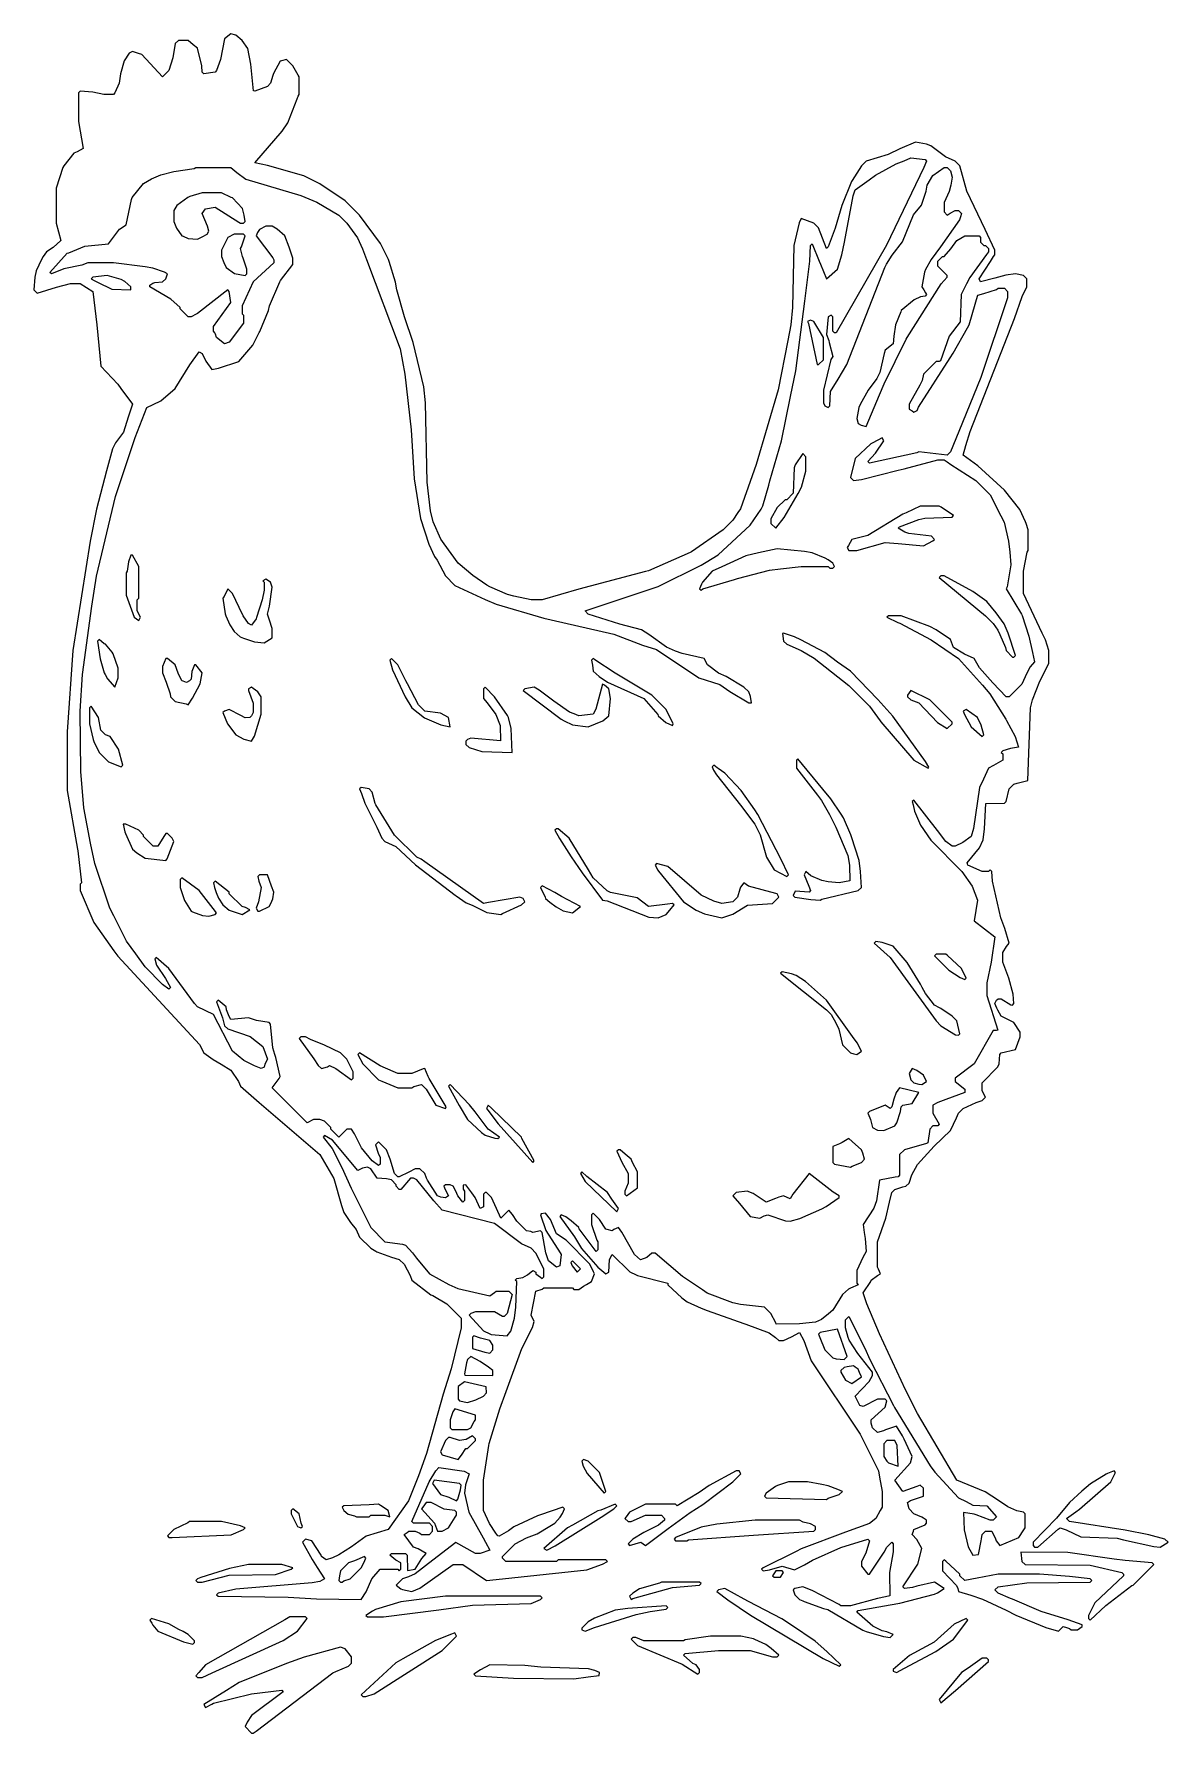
# Model space of a CAD drawing. Extents: x 28 to 742, y 56 to 1125.
import ezdxf

# ---------------------------------------------------------------- set-up
doc = ezdxf.new("R2010")
doc.units = 0
doc.layers.get('0').update_dxf_attribs({"linetype": 'CONTINUOUS'})

msp = doc.modelspace()

# ---------------------------------------------------------------- linework, layer by layer
at = {"color": 7, "linetype": 'CONTINUOUS'}
for points in [[(567, 116), (569, 118), (564.911765, 119.647059), (562.088235, 120.352941), (556.204918, 123.245902), (546, 132), (547, 133), (567.067568, 136.594595), (573.076923, 137.615385), (594.9, 143.3), (596.9, 144.2), (601, 147), (595, 151), (583.911765, 148.352941), (581.088235, 147.647059), (576, 147), (575, 148), (584.482759, 162.206897), (587, 172), (583.76, 177.82), (581, 181), (581.8, 183.1), (582, 184), (589, 187), (590, 188), (590, 190), (588.1, 191.2), (586.9, 191.8), (582, 194), (579, 197), (578, 201), (579.9, 202.2), (588, 205), (588, 210), (586, 212), (583.9, 211.2), (575, 208), (570, 215), (579.8, 226.1), (581, 230), (575.8, 240.9), (574.8, 242.9), (571, 249), (564.1, 246.8), (562.9, 246.2), (559, 245), (556, 248), (555, 251), (555, 253), (564, 261), (565, 265), (564, 266), (559, 266), (550, 261.5), (548, 262), (545, 268), (553.751381, 277.223757), (556, 281), (556, 283), (546.769231, 294.846154), (541.3, 303.1), (540.7, 304.9), (539, 311), (539, 316), (541, 318), (551.2, 298.1), (554.3, 291.1), (569.2, 262.1), (569.8, 260.9), (592.24, 224.18), (595.247788, 220.216814), (610, 204), (614.846154, 201.769231), (619.044554, 199.445545), (628, 199), (634, 192), (632, 190), (630, 190), (621.1, 193.2), (619.911765, 193.647059), (613.25, 194.75), (613.594595, 183.932432), (616.2, 173.1), (619, 168), (622.75, 168.25), (624.405405, 176.932432), (624.647059, 178.088235), (625, 181), (627, 183), (631, 183), (633.3, 178.1), (633.8, 176.9), (636, 174), (640.1, 175.7), (648, 179), (651.2, 183.9), (652, 185), (652, 194), (651, 195), (646.9, 195.7), (641.153846, 198.230769), (635.18, 202.24), (626.9, 207.7), (609, 215), (584.2, 257.1), (576.8, 271.9), (560.3, 307.1), (552.3, 326.1), (550, 333), (554.8, 340.1), (555, 341), (559.1, 343.8), (561, 345), (559.7, 347.9), (559, 349), (559, 365), (564.3, 379.9), (566.615385, 390.076923), (568, 396), (570, 398), (575.1, 399.7), (577, 400), (579, 402), (580.8, 407.1), (584.249057, 413.771698), (594.750943, 425.228302), (605, 435), (608.8, 443.1), (610, 446), (613, 449), (621.1, 452.8), (625, 454), (627, 456), (625, 460), (625, 465), (634.751131, 475.226244), (635.58, 477.06), (636, 483), (637, 484), (646, 486), (649, 494), (649, 497), (645, 503), (637, 507), (634.8, 510.9), (634.2, 512.1), (633, 515), (634, 517), (635, 518), (637, 518), (643.1, 514.2), (644, 514), (645, 515), (644.58, 520.94), (641.7, 530.9), (638, 541), (638, 547), (640.230769, 550.846154), (642, 553), (639.3, 562.1), (636.7, 568.9), (631.42, 592.06), (631, 598), (630, 599), (629, 598), (625, 598), (616, 602), (615.8, 602.9), (615.553846, 603.569231), (623.2, 612.9), (625.569231, 618.053846), (626.430769, 624.946154), (627.25, 640.75), (639, 641), (640, 642), (642, 650), (645, 653), (647.1, 653.7), (653.75, 655.25), (655.445545, 700.955446), (656.7, 706.1), (661.2, 717.9), (667, 729), (667, 737), (664.8, 743.9), (662.8, 747.9), (651, 773), (651, 787), (653.405405, 798.932432), (654, 800), (654, 813), (652.647059, 816.911765), (652.3, 818.1), (648.76, 825.82), (639, 838), (622.18, 853.24), (613, 860), (614.7, 866.1), (617.352941, 874.911765), (645.3, 945.9), (650.2, 959.9), (653, 966), (653, 971), (651, 973), (646, 974), (639.911765, 973.352941), (632.911765, 971.352941), (624, 969), (623, 971), (630.230769, 981.846154), (632.2, 984.9), (633, 986), (633, 989), (626.8, 1001.9), (615.352941, 1026.088235), (611, 1042), (608, 1045), (601.9, 1047.8), (592.64, 1054.52), (589.911765, 1055.647059), (583, 1057), (573.1, 1052.7), (565.9, 1049.2), (552, 1045), (549, 1042), (543.2, 1032.9), (542.8, 1032.1), (536.647059, 1017.088235), (532.352941, 1002.911765), (528, 991), (527, 990), (522, 1003), (519, 1006), (511, 1009), (509.7, 1006.1), (506.487196, 991.98782), (505.512804, 953.01218), (504.54918, 942.040984), (502.615385, 932.076923), (496.615385, 901.076923), (482.7, 854.1), (480.2, 846.9), (472.769231, 826.153846), (471.230769, 823.846154), (468, 819), (462, 813), (441.9, 799.2), (441.1, 798.8), (414.9, 787.3), (413.1, 786.7), (371.088235, 775.647059), (348, 769), (341, 769), (330.1, 771.3), (326.088235, 772.352941), (315.1, 777.2), (313.1, 778.2), (304.204918, 784.245902), (295, 792), (286.230769, 804.153846), (284.230769, 807.153846), (279.352941, 818.088235), (277.647059, 824.911765), (275.490008, 843.009608), (274.509992, 892.990392), (273.554455, 902.955446), (266.7, 930.9), (261.3, 947.1), (256.405405, 964.067568), (255.594595, 968.932432), (251.7, 981.9), (251.3, 983.1), (246.2, 993.1), (233, 1011), (224, 1020), (207.9, 1030.8), (197.9, 1035.8), (175.088235, 1042.352941), (167, 1044), (184.230769, 1063.846154), (187.769231, 1069.153846), (193.7, 1084.1), (194.3, 1085.9), (195, 1087), (195, 1098), (194.3, 1099.1), (191, 1105), (187, 1109), (183.9, 1108.2), (183, 1108), (178.8, 1100.1), (178.3, 1098.9), (177, 1094), (175, 1092), (167, 1089), (166.25, 1089.25), (164.554455, 1105.955446), (162.756098, 1115.804878), (159, 1121), (155.1, 1124.2), (152, 1125), (148, 1122), (145.352941, 1108.911765), (143, 1102), (142, 1101), (135, 1100), (134, 1101), (133.615385, 1104.923077), (131, 1116), (128.18, 1118.24), (125, 1121), (119, 1121), (117, 1119), (115.352941, 1109.911765), (113, 1102), (109, 1098), (96, 1112), (93.9, 1112.8), (90, 1114), (88, 1113), (84.8, 1108.1), (82.42, 1099.94), (81.58, 1094.06), (79, 1088), (78, 1087), (72, 1087), (65.06, 1088.42), (57, 1089), (56, 1088), (56, 1070), (59, 1053), (55.1, 1050.8), (53, 1050), (46.8, 1042.1), (46.2, 1040.9), (42, 1028), (42, 1006), (45, 995), (40.18, 990.76), (36, 988), (33.8, 985.1), (32.8, 983.1), (29.384615, 975.923077), (28.615385, 972.076923), (28, 964), (30, 962), (42.1, 965.7), (51, 968), (57, 968), (65, 963), (67.569231, 941.946154), (70, 916), (80.750943, 904.771698), (82.769231, 901.846154), (90, 892), (87.3, 883.9), (84.307692, 874.461538), (79.247059, 867.788235), (77.352941, 863.911765), (73.647059, 850.088235), (67.405405, 825.932432), (63.405405, 805.932432), (52.569231, 737.053846), (49, 686), (49, 649), (55.384615, 612.076923), (55.54918, 610.959016), (58, 591), (57, 590), (57, 586), (65.8, 565.9), (78.24, 548.18), (80.76, 544.82), (132.230769, 489.153846), (135, 484), (140.846154, 479.769231), (145.9, 476.8), (152, 473), (156.769231, 465.846154), (158, 463), (169.788235, 452.752941), (208, 420), (216.8, 404.9), (221.594595, 387.932432), (223, 383.5), (227.243902, 377.195122), (230.756098, 372.804878), (233, 368), (240, 361), (243.153846, 359.230769), (243.9, 358.8), (253.088235, 355.352941), (258, 354), (261, 351), (264.769231, 343.846154), (266, 341), (277.9, 331.8), (279.1, 331.2), (288, 326), (297, 317), (297, 311), (290.647059, 285.088235), (285.7, 269.1), (275.2, 231.9), (270.2, 217.9), (263.769231, 202.153846), (251, 184), (237.153846, 179.769231), (227.82, 173.24), (219.9, 168.2), (215.9, 166.3), (212, 165), (209, 167), (208.769231, 167.846154), (203, 177), (199, 178), (197, 176), (203.230769, 165.153846), (206.24, 160.18), (211, 153), (207.932432, 151.405405), (203.067568, 150.594595), (155.06, 146.58), (144, 144), (143, 143), (144, 142), (187.989141, 141.511352), (205.973846, 140.529231), (234, 140), (237.2, 144.9), (240.8, 153.1), (246, 159), (257, 159), (258, 158), (259, 159), (259, 163), (255.9, 164.8), (252, 168), (253, 169), (262, 169), (263, 168), (263.25, 158.25), (268, 159), (272.24, 165.82), (275, 169), (269.9, 171.8), (267, 173), (261, 181), (262.9, 182.2), (264, 183), (268, 183), (270.9, 181.7), (272, 181), (277, 181), (279, 183), (279, 186), (277, 188), (267, 188), (266, 189), (276.8, 214.1), (281, 221), (283, 223), (298.9, 220.8), (302, 219), (299.647059, 212.088235), (299, 207), (301.7, 194.9), (310.8, 178.9), (312.2, 176.1), (315, 171), (309, 169), (306, 169), (293.660377, 175.811321), (279.204918, 164.754098), (267.9, 156.2), (263.9, 154.3), (260, 153), (256, 149), (258.9, 146.8), (260.088235, 146.352941), (266, 145), (270.846154, 147.230769), (292, 162), (298, 162), (313, 152), (319.076923, 152.615385), (376.088235, 158.647059), (385.9, 162.2), (389, 164), (388, 165), (358, 165), (357, 164), (325, 164), (323, 166), (323, 167), (331, 175), (338.1, 178.8), (344.9, 181.3), (352.846154, 186.230769), (356, 188), (359.230769, 191.846154), (360.769231, 194.153846), (362, 197), (361, 198), (346.9, 193.3), (345.1, 192.7), (330.18, 185.76), (326.82, 183.24), (320.9, 179.8), (320, 180), (318.769231, 181.846154), (314.8, 187.9), (311, 196), (311, 215), (314.405405, 236.932432), (314.615385, 238.076923), (321.3, 259.9), (325.3, 270.9), (335.2, 297.9), (341.8, 311.1), (343, 315), (341, 319), (344, 334), (347.9, 335.2), (349, 336), (367, 336), (368, 335), (371, 335), (373.9, 337.2), (375.9, 338.2), (379, 340), (381, 345), (380.2, 346.1), (378, 351), (363, 366), (357, 370), (353.2, 379.1), (350, 383), (347.25, 382.75), (347, 382), (350.2, 372.1), (359.3, 358.1), (360, 357), (359, 350), (357, 349), (352, 353), (350.352941, 358.088235), (348, 371), (347, 372), (342, 371), (340.911765, 371.647059), (338, 372), (332, 378), (329.24, 382.18), (327, 385), (322, 380), (319.2, 386.1), (316, 393), (313, 396), (312, 396), (311, 395), (311, 387), (309, 386), (305.769231, 392.846154), (303.76, 395.82), (300, 401), (298.25, 400.75), (298.3, 398.1), (299, 397), (299, 391), (298, 390), (294.8, 393.9), (293.7, 396.9), (292, 400), (290, 401), (287, 401), (286, 400), (286.8, 397.9), (289, 394), (287.1, 392.8), (284.1, 393.2), (282, 394), (275.8, 403.9), (275.2, 405.1), (274, 408), (271, 411), (268, 411), (264.1, 408.8), (258, 406), (257, 406), (255, 408), (252.2, 417.1), (250, 423), (245, 428), (243, 426), (244.7, 420.9), (246, 418), (246, 414), (245, 413), (241, 416), (234.247788, 424.216814), (230.2, 432.1), (229.8, 432.9), (228, 436), (225, 436), (220, 431), (215, 436), (215, 437), (211, 441), (208, 442), (204, 442), (200, 440), (178, 462), (182.3, 467.9), (183, 469), (180.3, 481.1), (179.7, 482.9), (178.439024, 487.04878), (177, 502), (176, 503), (168.076923, 504.384615), (163, 506), (152, 505), (150.8, 506.9), (149.3, 511.1), (149, 513), (144, 517), (143, 516), (146.7, 505.9), (148, 501), (150, 499), (164.1, 494.2), (172, 488), (175, 480), (173.3, 476.9), (173, 475), (171, 474), (166.9, 475.7), (160.18, 479.24), (153, 485), (141, 508), (131, 513), (129, 515), (113, 537), (105, 544), (104, 543), (105.2, 539.1), (110.76, 530.82), (114, 525), (113, 524), (109, 527), (98, 538), (92.24, 546.18), (86.24, 554.18), (78.2, 570.1), (75.8, 574.9), (66.352941, 603.088235), (63.615385, 615.923077), (59.45082, 638.040984), (57.541176, 660.964706), (57, 699), (58.477358, 721.979245), (64.42, 764.94), (67.384615, 783.923077), (79.352941, 833.911765), (91.7, 871.1), (99, 890), (103.1, 891.8), (107.804878, 894.243902), (117, 902), (126.24, 916.82), (132, 925), (134, 924), (136.230769, 919.153846), (140, 914), (144.088235, 914.647059), (157, 919), (165.754098, 929.204918), (169.8, 937.1), (170.2, 937.9), (175.647059, 951.088235), (176.352941, 953.911765), (182.8, 969.1), (183.24, 969.82), (191, 980), (191, 984), (188.647059, 990.911765), (186, 998), (181.1, 1002.2), (178, 1004), (174, 1004), (170, 1002), (168.8, 1000.1), (168, 998), (178.3, 984.1), (179, 983), (179, 981), (166, 969), (159, 954), (159, 949), (160, 948), (160, 943), (151, 931), (148, 930), (143, 934), (142.2, 936.1), (141.8, 936.9), (141, 938), (141, 941), (152, 956), (151, 963), (150, 964), (130.9, 949.2), (130.1, 948.8), (127, 947), (125, 947), (120, 952), (120, 953), (114.153846, 958.230769), (101, 966), (101, 967), (102.9, 968.2), (104.067568, 968.594595), (109, 969), (111, 971), (112, 974), (110.1, 975.2), (102.932432, 977.594595), (98.067568, 978.405405), (78, 981), (62, 981), (58.088235, 979.647059), (46.9, 977.2), (39, 974), (38, 975), (49, 987), (49.9, 987.2), (60.06, 991.58), (75, 993), (81.9, 1002.2), (86, 1005), (89.352941, 1020.911765), (89.8, 1022.1), (97, 1031), (102.1, 1033.8), (107.9, 1036.3), (116.053846, 1038.569231), (128.932432, 1040.405405), (130, 1041), (152, 1041), (155.795082, 1037.754098), (161.421348, 1033.674157), (196.1, 1023.3), (206.1, 1019.2), (220, 1011), (225, 1006), (231.76, 996.82), (234.8, 989.9), (237.3, 983.1), (258.647059, 926.911765), (261.42, 911.06), (265.455172, 876.037931), (267.464602, 845.030973), (271.405405, 820.067568), (276.7, 803.9), (280.230769, 796.153846), (281.769231, 793.846154), (287, 784), (293, 778), (312.1, 769.2), (319.1, 766.3), (349.088235, 757.352941), (360.923077, 754.615385), (393.1, 747.3), (411.088235, 740.352941), (419.846154, 737.769231), (446.5, 720), (459.846154, 715.769231), (466.18, 711.24), (478.1, 704.2), (479.75, 704.25), (479.2, 708.1), (478, 711), (475, 714), (463.9, 720.7), (458.9, 722.8), (452, 728), (450, 732), (436.1, 735.2), (431.9, 736.7), (426.153846, 739.230769), (415.195122, 747.243902), (410.587629, 750.072165), (396.911765, 753.647059), (377, 760), (375, 762), (420.9, 777.3), (448.153846, 790.769231), (451.153846, 792.769231), (458.776243, 797.248619), (479, 816), (485.8, 826.1), (486.8, 828.1), (490.647059, 841.088235), (491.352941, 843.911765), (498.594595, 869.067568), (504.384615, 896.923077), (507.569231, 913.053846), (513.42, 956.94), (516.54918, 982.040984), (517, 992), (518, 993), (522.3, 982.1), (523.2, 980.1), (527, 971), (534, 977), (536.647059, 986.088235), (538.384615, 993.923077), (543.7, 1023.1), (545, 1027), (553.82, 1033.24), (557.846154, 1036.230769), (570.9, 1043.3), (575.9, 1045.2), (580, 1047), (589, 1046), (590, 1045), (588.2, 1040.9), (564.8, 992.1), (533, 937), (532, 937), (531, 938), (531, 947), (530, 948), (528, 947), (527, 936), (528.352941, 932.088235), (528.647059, 930.911765), (531, 922), (529.8, 920.1), (525, 901), (525, 893), (526, 891), (528, 890), (529, 891), (529.445545, 899.955446), (534.230769, 907.846154), (539.8, 917.1), (563.8, 978.1), (564.8, 980.1), (568.243902, 985.804878), (574.76, 994.18), (581.769231, 1011.153846), (586.754098, 1017.204918), (589.615385, 1026.076923), (590.384615, 1029.923077), (594, 1036), (601, 1041), (603, 1041), (605, 1039), (606, 1035), (605.352941, 1029.911765), (604.3, 1025.9), (601, 1019), (601, 1013), (603, 1011), (604.9, 1012.2), (608, 1014), (610, 1014), (612, 1012), (611.3, 1009.9), (610.7, 1008.1), (598.76, 991.18), (592.769231, 983.153846), (589.3, 976.9), (588.7, 975.1), (587, 966), (588.2, 964.1), (589.2, 962.1), (590, 961), (589, 960), (586.088235, 959.647059), (582.195122, 957.756098), (574, 951), (573.8, 950.1), (570.42, 941.94), (569.405405, 934.932432), (569, 930), (564, 926), (563.2, 923.9), (560.594595, 912.067568), (558.76, 908.18), (553.24, 900.82), (548.2, 891.9), (547.352941, 889.911765), (546, 883), (547, 880), (548.9, 878.8), (552, 878), (560.3, 897.9), (563.3, 904.9), (577.2, 932.9), (577.8, 934.1), (599.243902, 967.804878), (603, 972), (603, 973), (597, 979), (597, 982), (600, 985), (601, 985), (605.243902, 989.804878), (609, 995), (614, 998), (623, 998), (624, 997), (624, 994), (626, 992), (627, 992), (629, 990), (629, 988), (627.76, 986.18), (617.243902, 971.804878), (615.2, 967.9), (611.8, 961.1), (611.2, 943.9), (604.243902, 934.804878), (598.75, 919.25), (598, 919), (596, 919), (588, 911), (587.2, 906.9), (585.8, 904.1), (579, 892), (579, 889), (580.9, 887.8), (582, 887), (584, 888), (584.8, 890.1), (604.769231, 921.153846), (606.769231, 924.153846), (615.8, 940.1), (616.8, 942.1), (620.647059, 955.088235), (621.352941, 957.911765), (622.25, 960.75), (626.088235, 961.647059), (633.9, 964.2), (635, 965), (639, 965), (641, 963), (641, 959), (624.2, 908.9), (610.3, 874.9), (605, 862), (603, 860), (585, 862), (583.923077, 861.384615), (554, 855), (553, 856), (557.754098, 861.204918), (563, 869), (562, 871), (556.1, 867.8), (554.9, 867.2), (545, 858), (542, 846), (544, 844), (549.088235, 844.647059), (572.076923, 850.615385), (575.923077, 851.384615), (597, 857), (601, 857), (602.846154, 855.769231), (605.153846, 854.230769), (621, 844), (630, 835), (636.8, 821.9), (638.8, 817.9), (641.569231, 805.946154), (642.430769, 799.053846), (643, 791), (640.615385, 777.076923), (640, 776), (649.8, 759.9), (650.2, 759.1), (654.352941, 746.088235), (656.647059, 735.911765), (658, 730), (655.24, 726.82), (653.2, 722.9), (650, 716), (642, 708), (640, 708), (631.751381, 716.776243), (623.248619, 726.223757), (620, 732), (613.9, 734.8), (607, 739), (605, 744), (596.1, 750.2), (592.1, 752.2), (574, 759), (566, 759), (565, 758), (571.9, 754.8), (573.1, 754.2), (592.846154, 743.769231), (610, 732), (625.245902, 715.204918), (629.754098, 709.795082), (639.8, 693.9), (640.230769, 693.153846), (645.7, 682.9), (647.75, 676.25), (644.088235, 675.647059), (642.911765, 675.352941), (638, 674), (637, 673), (638, 672), (638, 668), (632.1, 664.8), (629, 663), (625.8, 656.1), (623.384615, 650.923077), (619.58, 625.06), (618, 620), (612.804878, 616.243902), (608, 614), (606, 614), (602, 617), (596.756098, 623.804878), (582, 643), (581, 642), (581.615385, 639.923077), (582.384615, 636.076923), (586.2, 627.1), (592.76, 617.82), (612.230769, 598.153846), (618.769231, 588.846154), (622, 580), (620, 567), (633, 557), (630.594595, 541.067568), (628, 528), (628, 520), (634.75, 498.25), (634, 498), (632, 498), (620, 477), (608, 468), (608, 466), (614, 461), (614, 459), (602.1, 454.7), (597.1, 452.8), (594, 451), (594, 446), (598, 439), (597, 438), (594, 438), (592, 436), (590.75, 427.25), (590, 427), (576, 423), (573, 420), (573, 407), (572, 406), (570.1, 405.7), (560.25, 403.75), (558.352941, 390.911765), (556.769231, 386.153846), (550, 376), (550.615385, 370.923077), (551.384615, 367.076923), (552, 359), (550.8, 357.1), (549.8, 355.1), (546, 347), (546, 339), (547, 338), (542.1, 335.8), (540.9, 335.2), (537, 332), (531, 322), (528.195122, 319.756098), (523.804878, 316.243902), (519.959016, 314.45082), (510.040984, 313.54918), (495.25, 313.25), (495, 314), (492, 320), (488, 324), (472.923077, 325.615385), (467.9, 326.7), (451.9, 332.8), (448.846154, 334.769231), (436.211765, 343.247059), (419, 358), (417, 358), (413.82, 355.24), (409.9, 353.8), (406, 357), (398.2, 371.1), (396, 374), (393.1, 372.7), (392, 372), (388.9, 372.8), (388, 373), (384, 379), (380, 383), (379, 382), (379, 376), (382.3, 366.1), (383, 365), (383, 360), (382, 359), (371.230769, 373.153846), (371, 374), (366.18, 378.24), (362.82, 380.76), (360, 382), (359, 381), (368.230769, 368.153846), (372.769231, 360.846154), (383, 349), (388, 345), (390, 346), (390.439024, 353.95122), (392, 357), (403.228302, 346.249057), (407.1, 344.2), (407.9, 343.8), (427, 339), (427, 338), (435.82, 329.76), (439.18, 327.24), (448.1, 323.3), (451.9, 321.8), (474.911765, 313.647059), (476.1, 313.3), (490.82, 307.76), (494.846154, 304.769231), (497, 303), (500, 303), (504.9, 305.3), (510, 308), (512.7, 302.9), (517.230769, 290.153846), (548.2, 244.1), (559.615385, 220.923077), (560.384615, 217.076923), (562, 208), (562, 198), (560.8, 196.1), (558, 191), (554.1, 187.8), (538.9, 182.3), (511.1, 171.8), (507.9, 170.2), (487, 160), (486, 159), (487, 158), (491.1, 158.7), (499, 161), (506.911765, 158.647059), (513.1, 161.8), (518.153846, 164.769231), (536.1, 172.7), (553, 178), (554, 177), (551.8, 169.1), (549, 164), (549, 161), (553, 156), (554, 156), (563.230769, 169.846154), (565, 173), (568, 176), (569, 175), (569, 170), (566.647059, 157.088235), (566.75, 142.25), (564.1, 141.7), (559.076923, 140.615385), (542, 136), (536, 136), (534.9, 136.8), (517.9, 145.7), (512, 148), (507, 147), (506, 146), (507, 143), (510, 140), (512.1, 139.2), (512.9, 138.8), (525.088235, 134.352941), (527.911765, 133.647059), (549.9, 120.8), (551.9, 119.8), (562.911765, 116.647059), (567, 116)], [(131, 996), (133.9, 997.3), (137, 999), (138, 1001), (137.2, 1004.1), (134, 1012), (136, 1015), (142, 1016), (156.9, 1006.7), (158, 1006), (160, 1006), (161, 1007), (160.352941, 1011.088235), (159.2, 1015.1), (153, 1022), (152.1, 1022.2), (146, 1025), (134, 1025), (126.1, 1022.7), (124.9, 1022.2), (118, 1017), (116, 1014), (116, 1007), (117.8, 1002.9), (121, 998), (121.9, 997.8), (125.06, 996.42), (131, 996)], [(161, 973), (162, 974), (162, 977), (159.7, 983.9), (159.3, 985.1), (158, 990), (158.7, 991.1), (161, 998), (160, 999), (154, 999), (150, 997), (146, 989), (146, 985), (147.517241, 981.206897), (149, 978), (154.2, 974.4), (161, 973)], [(89, 964), (89, 966), (85.153846, 969.230769), (82.8, 970.6), (74, 973), (65, 972), (64, 971), (65.9, 969.8), (67.9, 968.8), (77.037931, 964.455172), (89, 964)], [(522, 917), (525, 920), (525, 934), (519, 944), (517, 945), (515, 944), (515.647059, 942.911765), (521, 917), (522, 917)], [(495, 814), (500.230769, 820.846154), (509.2, 835.9), (511.2, 839.9), (514, 850), (514, 859), (512, 861), (507.3, 853.9), (506.7, 852.1), (506, 836), (502, 832), (501, 832), (496, 827), (492, 820), (492, 817), (495, 814)], [(546, 800), (564, 805), (572.044554, 804.445545), (588, 803), (594, 806), (595, 807), (593, 809), (578.911765, 810.647059), (576.206897, 811.517241), (572, 814), (573, 815), (585.076923, 819.615385), (588.923077, 820.384615), (606, 821), (607, 822), (599.1, 827.2), (598, 828), (586, 828), (577.1, 823.8), (575.1, 822.8), (552.923077, 809.384615), (543, 807), (540.8, 803.1), (540, 802), (541, 800), (546, 800)], [(94, 756), (95, 758), (93, 762), (93, 769), (94, 770), (94, 790), (90, 797), (89, 797), (87.42, 792.94), (86.58, 787.06), (86, 786), (86, 772), (91, 758), (94, 756)], [(448, 775), (449.1, 775.8), (469.1, 781.7), (470.9, 782.3), (491.053846, 787.569231), (497.946154, 788.430769), (511, 790), (528, 790), (529, 789), (531, 789), (532, 790), (531, 792), (528.1, 794.2), (526.1, 795.2), (517.932432, 798.594595), (513.067568, 799.405405), (496, 801), (484.088235, 798.647059), (476.088235, 796.647059), (461.1, 789.8), (455, 787), (448.8, 780.1), (448.2, 778.9), (447, 776), (448, 775)], [(173, 742), (178, 745), (178, 751), (176.2, 756.1), (175, 760), (176.384615, 764.923077), (178, 777), (177, 780), (174, 782), (172, 781), (173, 780), (173, 775), (171.594595, 769.067568), (168.2, 757.9), (167.8, 757.1), (165, 753), (163, 754), (159.8, 758.9), (157.3, 764.1), (153, 773), (150, 776), (147.7, 771.1), (147, 770), (148.405405, 760.067568), (148.8, 758.9), (151.24, 753.18), (154, 749), (157.9, 745.8), (159.9, 744.8), (166.923077, 742.615385), (173, 742)], [(645, 733), (646, 734), (641.3, 748.1), (638.76, 753.82), (633.76, 760.82), (628, 768), (619.153846, 774.230769), (601, 784), (599, 784), (598, 783), (627, 759), (632, 754), (634.76, 749.82), (636.2, 747.1), (639.7, 738.9), (640, 737), (644, 733), (645, 733)], [(79, 714), (81, 720), (81, 726), (77.8, 734.9), (77.2, 736.1), (73, 741), (72.18, 741.24), (69, 744), (68, 743), (69.615385, 731.923077), (72.2, 723.1), (72.8, 721.9), (74.245902, 719.204918), (79, 714)], [(591, 663), (591.4, 663.7), (589.24, 667.18), (568.751131, 695.773756), (559.248869, 706.226244), (542, 724), (533.82, 729.76), (525.82, 735.76), (510.9, 743.8), (506.9, 745.8), (500, 748), (499.25, 747.75), (500, 743), (502, 741), (511.1, 737.2), (519.18, 732.24), (541, 715), (554, 702), (560.756098, 692.804878), (561.245902, 692.204918), (582, 668), (591, 663)], [(125, 703), (127.769231, 707.153846), (132.647059, 716.088235), (134, 723), (130, 728), (129, 728), (127.405405, 723.932432), (127, 719), (126, 718), (124, 717), (121.9, 717.8), (121, 718), (118.7, 722.9), (117, 728), (112, 732), (111, 732), (109, 727), (109, 723), (111.3, 717.1), (113.7, 709.9), (114, 708), (117, 705), (123.911765, 703.647059), (125, 703)], [(290, 689), (289, 695), (283.911765, 697.647059), (274, 699), (270, 703), (263.2, 716.1), (262.2, 718.1), (257, 728), (253, 732), (252, 731), (253.8, 724.9), (261.8, 707.9), (266, 701), (273.9, 694.8), (284.088235, 690.352941), (290, 689)], [(430, 690), (430.5, 691), (426, 700), (417, 709), (393.846154, 722.769231), (381.1, 731.2), (380, 732), (379, 731), (379.615385, 727.923077), (380, 724), (383.82, 720.76), (389.1, 717.2), (412, 707), (420.754098, 696.795082), (421, 696), (425.9, 691.8), (430, 690)], [(165, 680), (166.8, 683.1), (171, 697), (171, 708), (169, 711), (166.1, 713.2), (165, 714), (163, 713), (163, 712), (166, 704), (166, 698), (165, 696), (164, 695), (160.9, 694.8), (158.153846, 696.230769), (151, 700), (148, 699), (147, 698), (149.8, 690.9), (155, 684), (160.088235, 681.352941), (165, 680)], [(329, 673), (328.535398, 687.969027), (326.7, 694.9), (326.2, 696.1), (318, 708), (312, 714), (311, 713), (311, 707), (313.24, 704.18), (318.76, 696.82), (321.554455, 689.955446), (321.75, 680.25), (303, 682), (301, 681), (300, 680), (300, 678), (302, 676), (310.024862, 673.472376), (329, 673)], [(377, 689), (386.1, 692.8), (390, 696), (391, 707), (390, 713), (387.1, 715.2), (386, 716), (381.8, 700.1), (380, 697), (371, 696), (368.1, 697.3), (365.1, 698.3), (355.211765, 705.247059), (346.1, 712.2), (343, 714), (337, 713), (336, 712), (359.9, 693.8), (361.9, 692.8), (367.076923, 690.384615), (377, 689)], [(603, 688), (606, 691), (606, 692), (592, 706), (580, 712), (578, 709), (578, 708), (580, 706), (585.1, 704.2), (596.846154, 691.769231), (603, 688)], [(83, 664), (84, 665), (81.2, 675.1), (76, 683), (73, 684), (70, 687), (68.647059, 694.911765), (64, 702), (63, 701), (63, 691), (65.352941, 681.088235), (65.8, 679.9), (69, 673), (75, 667), (83, 664)], [(625, 683), (626, 684), (624.3, 690.1), (622, 695), (615, 700), (613, 699), (613.8, 696.9), (618, 689), (625, 683)], [(502, 595), (503, 596), (498.2, 606.1), (483.769231, 633.846154), (481.76, 636.82), (473.2, 649.1), (463, 660), (458.82, 662.76), (458.153846, 663.230769), (456, 665), (455, 664), (455.8, 661.9), (457.769231, 658.846154), (472.752941, 639.788235), (481.76, 627.82), (485.3, 621.1), (489.3, 607.1), (494, 599), (502, 595)], [(523, 580), (524.067568, 580.594595), (547, 586), (549, 588), (548.430769, 598.053846), (547.569231, 604.946154), (542.8, 619.9), (542.3, 621.1), (537.769231, 631.846154), (536.230769, 634.153846), (529.754098, 643.795082), (524.754098, 649.795082), (509, 669), (508, 668), (508, 663), (521.24, 646.18), (523.76, 642.82), (528.8, 633.9), (532.8, 625.9), (540.3, 608.1), (541.405405, 602.067568), (541.75, 592.25), (535, 591), (527.923077, 591.615385), (524.076923, 592.384615), (517.18, 595.24), (514, 598), (513, 596), (515.8, 588.9), (517, 586), (516, 585), (507.25, 585.75), (506, 583), (507, 582), (517.06, 580.42), (523, 580)], [(322, 571), (323.088235, 571.647059), (335, 577), (337, 579), (336, 581), (334, 582), (314.076923, 578.615385), (311, 578), (274.153846, 604.230769), (271.846154, 605.769231), (269, 607), (255, 621), (243.2, 640.1), (242.8, 640.9), (241, 648), (239, 650), (234, 651), (233, 650), (234.3, 647.1), (236.3, 641.1), (243.2, 627.1), (243.8, 625.9), (247, 619), (249, 617), (255.769968, 613.750799), (268.230032, 602.249201), (293.195122, 583.243902), (293.804878, 582.756098), (300.1, 578.3), (303.9, 576.8), (313.088235, 572.352941), (322, 571)], [(111, 605), (111.8, 606.1), (116, 617), (115, 619), (112, 622), (111, 622), (109.8, 620.1), (106, 614), (103, 614), (97, 620), (97, 621), (94, 624), (85.9, 627.8), (84.25, 627.75), (85.3, 623.1), (85.7, 621.9), (90, 612), (92.82, 609.76), (98.076923, 606.384615), (111, 605)], [(421, 569), (426, 571), (428.24, 573.82), (431, 577), (430, 578), (426.946154, 577.430769), (415, 576), (407.692308, 581.538462), (390.9, 584.8), (388.9, 585.8), (380, 594), (377.2, 599.1), (365, 619), (358, 625), (357, 625), (356, 624), (358.8, 618.9), (366.24, 607.18), (373.24, 597.18), (386, 580), (388.911765, 579.647059), (415.06, 569.42), (421, 569)], [(461, 569), (467.9, 571.3), (477.194595, 576.767568), (493, 578), (497, 582), (496, 584), (495.1, 584.2), (477.82, 588.76), (475, 591), (472.8, 588.1), (472.352941, 586.911765), (471, 582), (468, 579), (461, 578), (456.076923, 579.384615), (448.153846, 583.230769), (427.1, 601.3), (420, 603), (419, 602), (420.769231, 598.846154), (421.243902, 598.195122), (437, 579), (444.846154, 573.769231), (450.088235, 571.352941), (461, 569)], [(138, 570), (142, 571), (143, 572), (140.76, 574.82), (132, 586), (121, 594), (120, 593), (120, 588), (122.3, 581.1), (122.8, 579.9), (127, 573), (127.846154, 572.769231), (134.076923, 570.384615), (138, 570)], [(159, 571), (164, 574), (161.1, 575.3), (159, 576), (151, 584), (151, 585), (142, 592), (141, 591), (141.7, 587.9), (142.7, 584.9), (144.24, 581.18), (147, 577), (150.9, 573.8), (159, 571)], [(170, 573), (176, 576), (177.2, 577.9), (178.3, 580.9), (179, 585), (177.647059, 588.911765), (175, 596), (170, 596), (169, 595), (169.647059, 591.911765), (171, 588), (169.352941, 578.911765), (168, 575), (169, 573), (170, 573)], [(367, 572), (372, 576), (360.153846, 582.230769), (355.9, 584.8), (348, 589), (347, 588), (349.8, 581.9), (350, 581), (352.82, 578.76), (356.846154, 575.769231), (361.088235, 573.352941), (367, 572)], [(610, 495), (611, 496), (609, 504), (606, 507), (598.9, 511.8), (598.1, 512.2), (595, 514), (589.247059, 521.211765), (587.2, 525.1), (586.2, 527.1), (577.754098, 540.795082), (569, 551), (563.9, 552.7), (562.1, 553.3), (558, 554), (557, 553), (567, 544), (596, 504), (599, 501), (608.1, 495.3), (610, 495)], [(614, 530), (615, 531), (612, 537), (603.1, 545.2), (602, 546), (596, 546), (595, 545), (604, 536), (611.1, 531.3), (614, 530)], [(546, 483), (549, 485), (546.230769, 490.153846), (543.24, 494.18), (527, 517), (513.788235, 528.752941), (507.9, 532.7), (504.911765, 533.647059), (499, 535), (498, 534), (527, 511), (530, 508), (532.8, 502.9), (534.647059, 498.911765), (537, 489), (542, 484), (544.1, 483.3), (546, 483)], [(228, 467), (229, 468), (229, 472), (225, 480), (221, 484), (210.9, 488.8), (202.1, 492.3), (199, 494), (196, 494), (195, 493), (204.24, 480.18), (207, 476), (209, 474), (212.9, 475.2), (214, 476), (218.1, 474.2), (228, 467)], [(287, 449), (287.5, 450), (276.8, 467.9), (276.2, 469.1), (274, 474), (273.1, 473.8), (266, 471), (257, 471), (254.1, 472.3), (245.9, 475.8), (233, 484), (232, 483), (235, 477), (245, 467), (247.1, 466.2), (257, 462), (266, 462), (267.1, 462.7), (272, 464), (275, 461), (281, 451), (287, 449)], [(587, 464), (590, 466), (588, 470), (583.9, 472.8), (581, 474), (579, 471), (580, 467), (582, 465), (585.1, 464.3), (587, 464)], [(320, 430), (321, 431), (314, 436), (305.756098, 446.804878), (302.243902, 451.195122), (290, 464), (289, 463), (295.769231, 450.846154), (301, 442), (309.846154, 433.769231), (312.153846, 432.230769), (318.1, 430.3), (320, 430)], [(563, 435), (570, 438), (571.2, 439.9), (573.647059, 447.088235), (574, 450), (575, 451), (581, 452), (585, 459), (573, 462), (570.8, 459.1), (569.352941, 454.911765), (568, 450), (567, 449), (565.1, 450.2), (564, 451), (554, 447), (553, 446), (554.3, 443.1), (554.647059, 441.911765), (556, 437), (559.076923, 435.384615), (563, 435)], [(342, 415), (343, 416), (335.2, 430.1), (335, 431), (316.153846, 449.230769), (314, 451), (313, 449), (313.8, 447.9), (320.249315, 439.231507), (342, 415)], [(326, 306), (328.2, 308.9), (330.569231, 317.053846), (331.430769, 323.946154), (332, 340), (331, 341), (332, 342), (335.8, 342.6), (338.82, 344.24), (342, 347), (344, 346), (344, 345), (346.9, 342.8), (348, 342), (349, 343), (349, 348), (344, 358), (341, 361), (334.9, 363.8), (317.911765, 376.647059), (285, 385), (279.752941, 390.788235), (269, 404), (267, 405), (265, 405), (259, 398), (258, 398), (256, 400), (256, 401), (253, 404), (249.94, 404.58), (244, 405), (240, 411), (238, 412), (234.9, 411.3), (232, 410), (216, 429), (211, 432), (210, 431), (215.76, 423.82), (221.8, 411.9), (227.8, 398.9), (240, 374), (249, 365), (259.923077, 363.615385), (262, 363), (266.24, 358.18), (268.76, 354.82), (277, 345), (289.1, 338.2), (294.9, 335.7), (315, 331), (317.9, 333.2), (319, 334), (327, 334), (329, 332), (326, 320), (324, 318), (323, 318), (318, 321), (306, 321), (303, 320), (302, 319), (311, 309), (315.1, 307.2), (315.9, 306.8), (326, 306)], [(542, 412), (543.088235, 412.647059), (549, 415), (551, 417), (549.8, 420.9), (549, 423), (543.153846, 428.230769), (541, 430), (536.735294, 427.441176), (535.1, 426.7), (531, 425), (531, 415), (532, 414), (542, 412)], [(401, 394), (408, 399), (408, 409), (404.8, 414.9), (404, 417), (400.18, 420.24), (397, 423), (396, 423), (395, 422), (398.2, 415.1), (402, 408), (402, 402), (400, 397), (400, 395), (401, 394)], [(395, 384), (396, 386), (391.76, 391.82), (389, 396), (376.18, 406.24), (373, 409), (372, 408), (375, 403), (395, 384)], [(504, 378), (510.1, 379.7), (524.1, 385.8), (526.846154, 387.230769), (535, 393), (535, 394), (531.1, 396.2), (516, 408), (505.8, 395.1), (504, 392), (500, 394), (496.9, 393.2), (494.9, 392.3), (489, 390), (487.18, 391.24), (480.793103, 395.482759), (477, 397), (470, 396), (468, 394), (472.245902, 389.204918), (479, 381), (485, 380), (487.8, 381.4), (490, 382), (501.088235, 378.352941), (504, 378)], [(370, 346), (372, 348), (367, 353), (366, 352), (366.8, 349.9), (370, 346)], [(315, 295), (317, 297), (317, 300), (315, 303), (309.088235, 304.352941), (305, 306), (304, 305), (304, 298), (311.911765, 295.647059), (315, 295)], [(538, 291), (540, 293), (534, 310), (523, 308), (522, 307), (522.7, 304.9), (526, 297), (531, 292), (533.067568, 291.405405), (538, 291)], [(317, 281), (317, 284), (314.153846, 286.230769), (308.846154, 289.769231), (303, 293), (301, 291), (300.3, 288.9), (299, 282), (299.25, 281.25), (317, 281)], [(543, 276), (549, 280), (547.7, 282.9), (547, 285), (545.1, 286.2), (544, 287), (539.9, 286.3), (538, 286), (536, 284), (536, 283), (539, 278), (543, 276)], [(301, 264), (306.1, 265.7), (311, 268), (313, 270), (312.75, 273.75), (299, 277), (295, 274), (295, 266), (296, 265), (301, 264)], [(301, 247), (303, 248), (305.2, 251.9), (306, 253), (306, 256), (293, 260), (291.8, 258.1), (290, 253), (290, 248), (291, 247), (301, 247)], [(295, 228), (297.2, 230.9), (300, 235), (301, 235), (306, 240), (306, 241), (304, 243), (300.1, 240.7), (296, 240), (290, 242), (289, 242), (287, 240), (284, 233), (285, 231), (295, 228)], [(572, 224), (571.541176, 236.964706), (570, 240), (565, 240), (563, 238), (563, 230), (565, 227), (566, 226), (572, 224)], [(387, 207), (388, 208), (384, 220), (377, 227), (374, 228), (373, 227), (373.8, 223.9), (376.247788, 219.216814), (387, 207)], [(294, 202), (294.8, 203.1), (296.647059, 209.088235), (297, 212), (296, 213), (280, 215), (279, 213), (284, 206), (289.1, 204.3), (294, 202)], [(413, 174), (427.195122, 184.756098), (441.153846, 194.769231), (449.153846, 199.769231), (468, 214), (473, 219), (472, 221), (470, 221), (453.153846, 211.769231), (446.82, 207.24), (433, 199), (432, 200), (413, 200), (403, 195), (400.8, 192.1), (400, 191), (402, 189), (404, 189), (413, 193), (423, 193), (425, 191), (425, 190), (421.1, 186.8), (411.9, 182.2), (405, 178), (402, 175), (403, 174), (410, 176), (413, 174)], [(527, 203), (528.1, 203.7), (535, 206), (537, 208), (534.1, 209.3), (527.923077, 211.615385), (524.076923, 212.384615), (515, 214), (503, 214), (496.088235, 211.647059), (494.9, 211.2), (489, 207), (488, 205), (489, 204), (527, 203)], [(737, 173), (742, 176), (740, 178), (729.9, 180.7), (714.94, 183.58), (680, 189), (678, 191), (683.846154, 195.230769), (686.153846, 196.769231), (706, 214), (709, 220), (708, 221), (703.9, 219.2), (703.1, 218.8), (693.204918, 212.754098), (687.795082, 208.245902), (680, 201), (671.75052, 191.233888), (657, 176), (657, 174), (658, 173), (660, 173), (672.9, 184.3), (674, 185), (677.9, 183.8), (687.019931, 179.478336), (709.980069, 178.521664), (713.911765, 177.647059), (733.076923, 173.384615), (737, 173)], [(196, 185), (197, 186), (196.2, 188.1), (195, 194), (191, 197), (190, 196), (190, 194), (194, 186), (196, 185)], [(252, 192), (251, 196), (246.1, 199.2), (245, 200), (238.972414, 199.468966), (223, 199), (222, 198), (223, 196), (225.9, 193.8), (229.911765, 192.647059), (231, 192), (239, 192), (240, 193), (249, 193), (252, 192)], [(285, 183), (289, 185), (293.2, 191.9), (294, 193), (294, 195), (293, 196), (286.164706, 196.741176), (278, 201), (275, 201), (272.8, 198.1), (272, 197), (280.2, 188.1), (282, 183), (285, 183)], [(351, 171), (356.1, 173.8), (385.153846, 191.769231), (393, 197), (395, 199), (394, 200), (384.9, 196.3), (383.1, 195.7), (367.1, 186.8), (363.9, 185.2), (349, 172), (351, 171)], [(115, 179), (152.1, 180.7), (160, 184), (161, 185), (158.1, 186.3), (146, 189), (126, 189), (124.9, 188.2), (116, 184), (112, 180), (113, 179), (115, 179)], [(439, 177), (440.040984, 177.54918), (481.024862, 180.527624), (519, 183), (520, 184), (520, 186), (516.932432, 187.594595), (512.188679, 188.660377), (510, 190), (482, 190), (457.932432, 187.405405), (448.076923, 185.615385), (432, 179), (431, 178), (432, 177), (439, 177)], [(134, 151), (150.911765, 155.352941), (180.088235, 155.647059), (190, 159), (191, 160), (184, 162), (163, 162), (151.067568, 159.594595), (133.1, 153.8), (131, 153), (130, 152), (131, 151), (134, 151)], [(222, 151), (223.1, 151.7), (227, 153), (234, 160), (235.769231, 163.153846), (237, 166), (236, 167), (229.9, 164.3), (226, 163), (221, 158), (220.352941, 154.911765), (220, 152), (221, 151), (222, 151)], [(673, 120), (676, 123), (678.1, 122.3), (679.9, 121.7), (681, 121), (685, 121), (688, 123), (688, 124), (679.1, 127.3), (662.088235, 132.352941), (644.1, 140.2), (642.9, 140.7), (635, 144), (633, 146), (635, 148), (653.011891, 150.512485), (693, 151), (694, 152), (693, 153), (679.975138, 154.527624), (661, 156), (635, 156), (621.923077, 153.384615), (614, 152), (611, 155), (611, 156), (602.1, 164.2), (601, 165), (600, 164), (600, 158), (608.751381, 148.776243), (609.7, 146.9), (610, 145), (617.9, 142.7), (625.1, 140.3), (640.1, 133.2), (646.1, 130.2), (665.1, 122.3), (673, 120)], [(693, 127), (702.795082, 136.245902), (719.153846, 148.769231), (720, 149), (733, 162), (732, 163), (714.946154, 164.569231), (708.053846, 165.430769), (678.983907, 169.517203), (649.25, 169.75), (650, 164), (652, 162), (692.988385, 161.512181), (713, 157), (714, 156), (714, 155), (696, 138), (692, 130), (692, 128), (693, 127)], [(404, 140), (405.1, 140.7), (430.053846, 147.569231), (447, 149), (448, 150), (447, 151), (423, 151), (421.911765, 150.352941), (409.18, 146.76), (405, 144), (403, 142), (404, 140)], [(498, 154), (500, 157), (499, 158), (495, 158), (493.8, 156.1), (493, 155), (494, 154), (498, 154)], [(248, 129), (282.946154, 133.430769), (304.012803, 136.513495), (340.987197, 137.486505), (347, 140), (348, 141), (347, 142), (287, 142), (259.053846, 138.569231), (243.1, 133.7), (241.153846, 132.769231), (237, 130), (238, 129), (248, 129)], [(535, 98), (536, 99), (527.216814, 107.247788), (519.783186, 113.752212), (504.846154, 123.769231), (498.846154, 127.769231), (477.9, 138.8), (475.153846, 140.230769), (463, 147), (459, 146), (458, 145), (464.846154, 139.769231), (479.153846, 130.230769), (524.9, 102.8), (535, 98)], [(134, 91), (140.1, 93.8), (184.9, 114.2), (194, 120), (200, 128), (199, 129), (189, 129), (187.1, 127.8), (185.9, 127.2), (136, 99), (131.769231, 94.153846), (130, 92), (131, 91), (134, 91)], [(375, 120), (380.9, 122.3), (407.088235, 130.647059), (416.04878, 132.560976), (426, 134), (427, 135), (426, 136), (401.946154, 134.430769), (393.9, 133.3), (380.9, 128.2), (377, 126), (373, 122), (373, 121), (375, 120)], [(128, 112), (129, 113), (129, 114), (125, 118), (121.846154, 119.769231), (119.153846, 121.230769), (112.9, 124.7), (102, 128), (101, 127), (102.2, 125.1), (102.8, 123.9), (106, 120), (122.088235, 113.352941), (128, 112)], [(237, 79), (242.1, 80.7), (285, 108), (294, 117), (293, 119), (290.9, 118.3), (280.9, 114.2), (260.153846, 102.769231), (255.9, 100.2), (234, 80), (235, 79), (237, 79)], [(571, 94), (576.1, 96.8), (595.82, 107.24), (607, 115), (616, 127), (615, 128), (607.423529, 124.505882), (594.769968, 113.249201), (581.9, 106.2), (579.204918, 104.754098), (569, 96), (569, 95), (571, 94)], [(166, 56), (167.9, 57.2), (216.1, 93.8), (218.1, 94.7), (226, 98), (228, 100), (228, 104), (224, 109), (221, 110), (198.1, 103.7), (187.1, 99.7), (157.153846, 87.769231), (149.153846, 82.769231), (135, 74), (136, 72), (139.9, 74.2), (141.1, 74.7), (165.06, 80.58), (184, 83), (185, 82), (165, 67), (162.24, 62.82), (161, 60), (165, 56), (166, 56)], [(446, 93), (447, 94), (447, 96), (445, 99), (442.9, 99.8), (437, 105), (438, 106), (459, 108), (479, 108), (493, 104), (496, 104), (497, 105), (492.18, 109.24), (488.82, 111.76), (481.9, 114.8), (481.1, 115.2), (473, 117), (454, 117), (438.06, 114.58), (437, 114), (412, 114), (407, 116), (405, 116), (404, 115), (408, 111), (436.153846, 99.230769), (446, 93)], [(368, 90), (376.95122, 91.439024), (383.75, 92.25), (384, 94), (381.1, 95.3), (377.088235, 96.352941), (347.016093, 97.482797), (337.044554, 98.445545), (315, 99), (309.1, 95.8), (305, 93), (306, 92), (330.012484, 90.486859), (368, 90)], [(599, 75), (608.204918, 82.754098), (629, 101), (629, 102), (628, 103), (625, 103), (616.18, 96.76), (612, 94), (598, 77), (599, 75)]]:
    msp.add_lwpolyline(points, dxfattribs=at)

doc.saveas('drawing.dxf')
